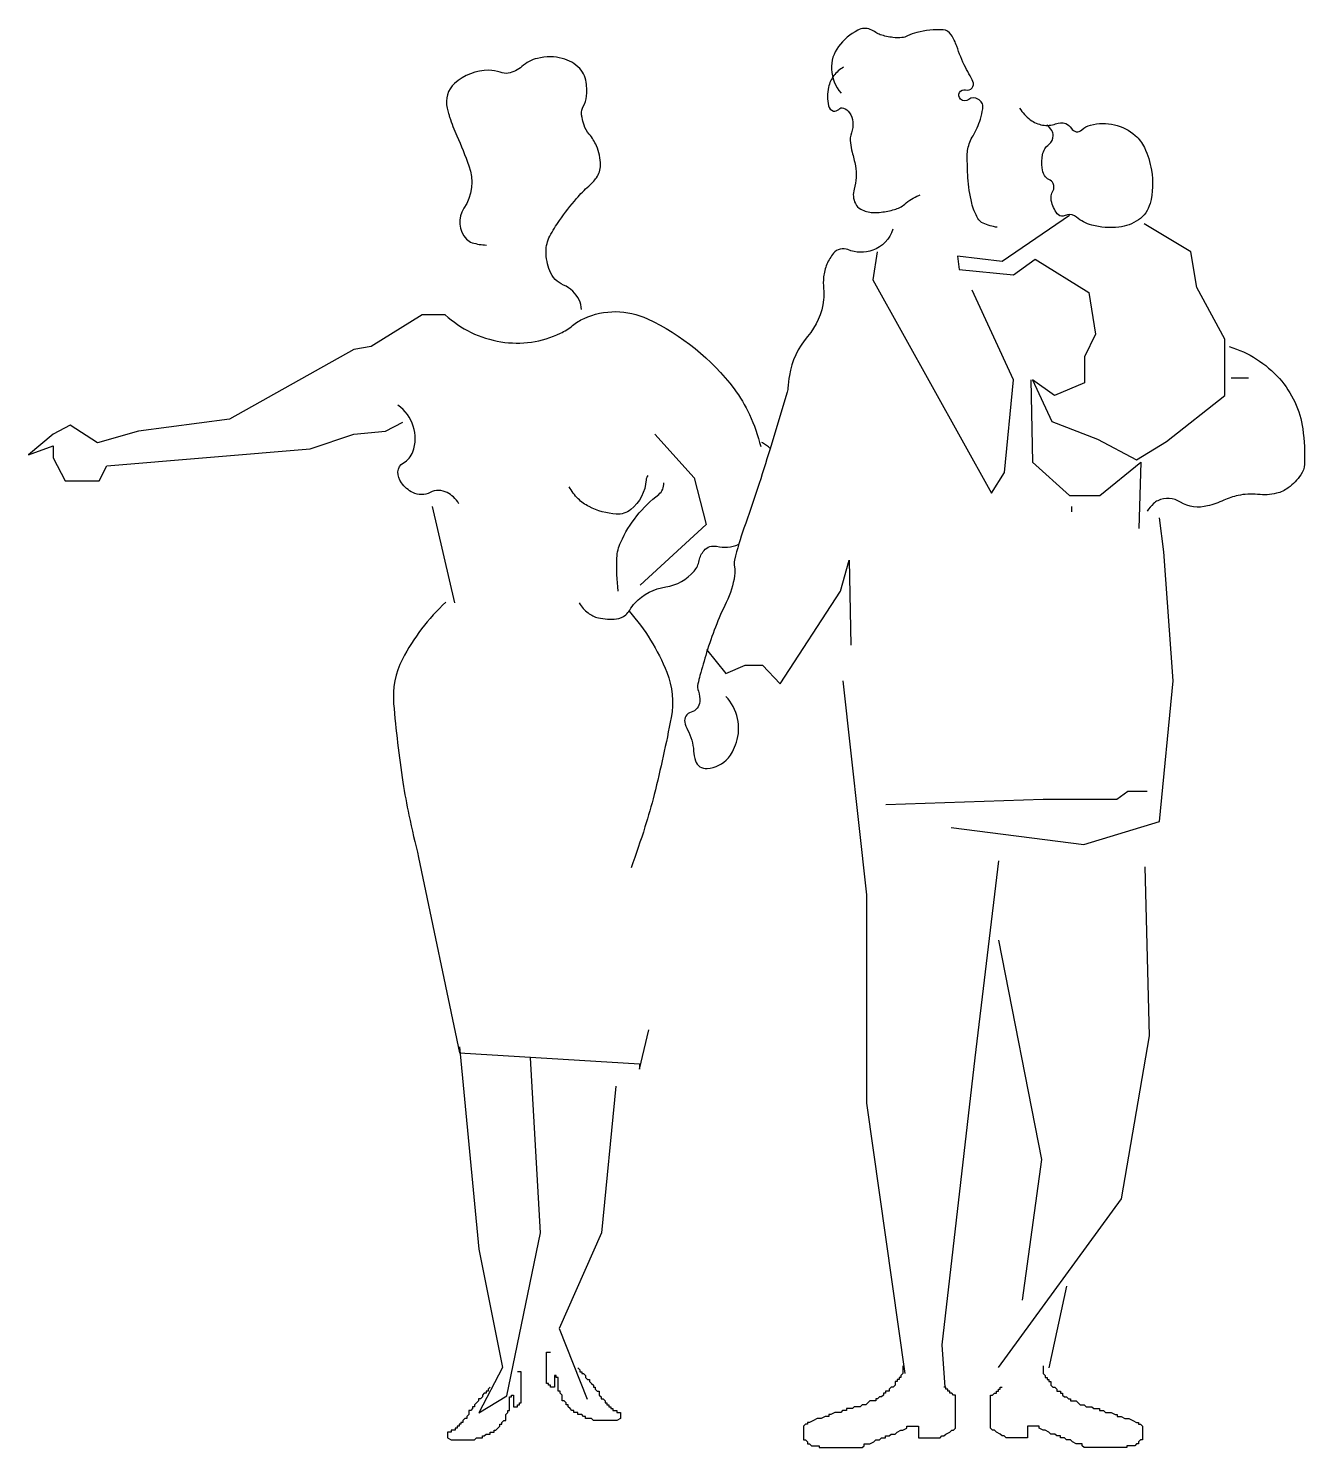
# Model space of a CAD drawing. Extents: x -0.87 to 0.66, y -0.01 to 1.69.
import ezdxf

# ---------------------------------------------------------------- set-up
doc = ezdxf.new("R2010")
doc.units = 0
doc.header["$LTSCALE"] = 100
doc.header["$MEASUREMENT"] = 0
doc.layers.add('P-PESSOA', color=2, linetype='CONTINUOUS')

msp = doc.modelspace()

# ---------------------------------------------------------------- linework, layer by layer
at = {"layer": 'P-PESSOA', "linetype": 'CONTINUOUS'}
msp.add_line((0.3782, 0.1855), (0.3572, 0.0875), dxfattribs=at)
for points in [[(0.2951, 1.4549, -0.073332), (0.2782, 1.4598, -0.156887), (0.272, 1.4655, -0.069317), (0.2646, 1.484, -0.044772), (0.26, 1.5144, -0.015173), (0.2592, 1.5408, -0.048885), (0.26, 1.549, -0.089489), (0.2661, 1.5646, 0.068398), (0.2749, 1.5846, 0.026055), (0.2778, 1.597, 0.073964), (0.2779, 1.6015, 0.145602), (0.2768, 1.6041, 0.061598), (0.272, 1.6086, 0.340543), (0.2611, 1.6082, -0.376184), (0.2511, 1.6086, -0.783166), (0.2572, 1.6196, 0.637344), (0.266, 1.6299, 0.023369), (0.2626, 1.6365, -0.014791), (0.257, 1.6468, -0.035358), (0.2466, 1.6719, 0.062497), (0.2399, 1.6858, 0.237532), (0.2301, 1.6916, 0.081219), (0.1988, 1.6885, 0.050293), (0.1877, 1.6843, -0.084729), (0.1809, 1.6823, -0.06445), (0.1701, 1.6824, -0.044657), (0.1548, 1.6858, -0.072362), (0.1497, 1.6884, 0.053194), (0.1429, 1.6921, 0.224366), (0.1279, 1.6913, 0.106856), (0.1048, 1.6716, 0.178236), (0.0964, 1.6444, 0.163357), (0.1078, 1.6157)], [(-0.2035, 1.3563, 0.100246), (-0.2063, 1.3678, 0.183044), (-0.2249, 1.3856, -0.199879), (-0.2414, 1.4025, -0.095294), (-0.2459, 1.426, -0.122193), (-0.2414, 1.4442, -0.032473), (-0.2299, 1.463, -0.02133), (-0.2093, 1.4895, -0.040321), (-0.1946, 1.5043, 0.062138), (-0.1855, 1.5144, 0.154841), (-0.1807, 1.5294, 0.101415), (-0.1855, 1.5526, 0.07783), (-0.1941, 1.5664, -0.099911), (-0.2004, 1.5775, -0.024079), (-0.2028, 1.5865, -0.051459), (-0.2034, 1.5908, -0.12307), (-0.2013, 1.5997, 0.086181), (-0.1974, 1.6121, 0.032823), (-0.197, 1.6174, 0.019282), (-0.1974, 1.6263, 0.170424), (-0.2056, 1.6451, 0.142683), (-0.2265, 1.6574, 0.062974), (-0.2407, 1.6592, 0.057215), (-0.2563, 1.6574, 0.128711), (-0.2748, 1.6477, -0.145724), (-0.2914, 1.6397, -0.134088), (-0.301, 1.6407, 0.093048), (-0.3145, 1.6432, 0.186228), (-0.3557, 1.6273, 0.279003), (-0.3645, 1.5979, 0.004803), (-0.3628, 1.5915, 0.007265), (-0.3616, 1.5872, 0.029856), (-0.353, 1.5647, -0.018487), (-0.3384, 1.5286, -0.237686), (-0.3445, 1.4777, 0.348008), (-0.3414, 1.4407, 0.132731), (-0.3344, 1.4364, 0.062653), (-0.3175, 1.4336)], [(0.1108, 1.6468, 0.108155), (0.0992, 1.6367, 0.108349), (0.0929, 1.6228, 0.104531), (0.0928, 1.6005, 0.291517), (0.0988, 1.5943, 0.277879), (0.105, 1.5963, -0.304519), (0.1108, 1.5979, -0.165957), (0.118, 1.5923, -0.125828), (0.122, 1.581, -0.107295), (0.1203, 1.5681, 0.117336), (0.119, 1.5561, 0.037069), (0.1212, 1.5451, -0.0247), (0.125, 1.5286, -0.114076), (0.1235, 1.5008, 0.184404), (0.125, 1.4833, 0.163935), (0.1316, 1.4765, 0.103645), (0.1459, 1.4726, 0.048519), (0.156, 1.473, 0.0302), (0.172, 1.4762, 0.114998), (0.1842, 1.4827, -0.080124), (0.2011, 1.4931, -0.011479), (0.2029, 1.4938, -0.279934)], [(0.322, 1.5979, 0.09783), (0.3348, 1.5838, 0.116047), (0.3496, 1.5775, 0.138407), (0.3651, 1.579, -0.1804), (0.3772, 1.5792, -0.182806), (0.384, 1.5735, 0.234647), (0.3899, 1.5695, 0.229052), (0.3965, 1.5716, -0.126946), (0.407, 1.5775, -0.121331), (0.4356, 1.5779, -0.122956), (0.4607, 1.565, -0.105127), (0.4716, 1.5505, -0.066368), (0.4801, 1.5233, -0.107239), (0.4784, 1.4834, -0.181811), (0.4645, 1.4638, -0.121421), (0.441, 1.4551, -0.092485), (0.4085, 1.4575, -0.108352), (0.39, 1.4671, 0.213169), (0.3794, 1.47, 0.09177), (0.3767, 1.469, -0.097274), (0.3742, 1.4682, -0.268506), (0.3672, 1.4711, -0.110187), (0.36, 1.4869, -0.188384), (0.3619, 1.4983, 0.251622), (0.3622, 1.5073, 0.180171), (0.3572, 1.5121, -0.169982), (0.3518, 1.5171, -0.100807), (0.349, 1.5263, -0.062236), (0.3496, 1.5419, -0.194561), (0.3571, 1.5543, 0.242211), (0.3622, 1.565, 0.130069), (0.3606, 1.5709, 0.089307), (0.3548, 1.5775), (0.3548, 1.5775)], [(0.1698, 1.4526, -0.242474), (0.1459, 1.4273, -0.184086), (0.1161, 1.4281, 0.330021), (0.0988, 1.4238, 0.072356), (0.0909, 1.4106, 0.070645), (0.0869, 1.3954, 0.057813), (0.0869, 1.3816, -0.058007), (0.0869, 1.3678, -0.150055), (0.0677, 1.324, 0.138734), (0.0459, 1.2772, 0.018485), (0.044, 1.262, -0.046112), (0.0429, 1.2559), (0.0227, 1.1893, -0.010749), (-0.0086, 1.0942, 0.027017), (-0.0198, 1.056, 0.105036), (-0.02, 1.0477, -0.08462), (-0.0198, 1.0373, -0.07524), (-0.0298, 1.0052, 0.038915), (-0.0534, 0.945, 0.00564), (-0.0614, 0.9175, 0.015853), (-0.0638, 0.9076, 0.136415), (-0.0633, 0.8986, -0.098672), (-0.0616, 0.8863, -0.323413), (-0.0721, 0.8735, 0.400146), (-0.0795, 0.8614, 0.067621), (-0.0762, 0.8524, -0.048777), (-0.0713, 0.8401, -0.05758), (-0.069, 0.8269, 0.065447), (-0.0668, 0.8153, 0.34904), (-0.0526, 0.8059, 0.192693), (-0.0273, 0.8188, 0.060134), (-0.0224, 0.8259, 0.040695), (-0.0176, 0.8375, 0.136634), (-0.0163, 0.8661, 0.130727), (-0.0302, 0.8925)], [(-0.3668, 1.35, 0.147668), (-0.3, 1.3176, 0.152322), (-0.2287, 1.3278, 0.059469), (-0.2141, 1.3371, -0.063812), (-0.2004, 1.3456, -0.220105), (-0.1242, 1.3452, -0.121584), (-0.0205, 1.2612, -0.053649), (-0.002, 1.2304, -0.047202), (0.0115, 1.1919)], [(0.5734, 1.3118, -0.138336), (0.6335, 1.2736, -0.148579), (0.6615, 1.2132, -0.044909), (0.6636, 1.1708, -0.146208), (0.6592, 1.1582, -0.074534), (0.6442, 1.1426, -0.104357), (0.6301, 1.136, -0.087951), (0.6074, 1.1346, 0.085021), (0.5839, 1.1333, 0.048318), (0.5669, 1.1276, -0.041779), (0.5473, 1.1208, -0.198529), (0.5149, 1.1255, 0.24201), (0.4876, 1.1271, 0.090054), (0.4825, 1.1236, 0.047411), (0.4749, 1.1146)], [(-0.3504, 1.1235, 0.059268), (-0.3571, 1.1316, 0.068505), (-0.3645, 1.1368, 0.242823), (-0.3849, 1.1369, -0.238201), (-0.4056, 1.1368, -0.121452), (-0.4194, 1.1486, -0.161438), (-0.4235, 1.1617, -0.271255), (-0.417, 1.1724, 0.185481), (-0.4056, 1.1857, 0.164422), (-0.4051, 1.2164, 0.161724), (-0.4235, 1.2417)], [(0.0229, 1.1897, 0.053543), (0.0138, 1.1964), (0.013, 1.1968)], [(-0.1237, 1.1574, 0.155026), (-0.1259, 1.152, -0.208902), (-0.1444, 1.1164, -0.189465), (-0.1617, 1.111, -0.098357), (-0.1944, 1.12, -0.08131), (-0.2074, 1.1294, -0.071591), (-0.2183, 1.1439)], [(-0.1593, 1.0187, -0.045663), (-0.1609, 1.0584, -0.094201), (-0.1564, 1.0773, -0.122704), (-0.1108, 1.1347, 0.25517), (-0.1048, 1.1484, 0.642946)], [(-0.2063, 1.0045, 0.08937), (-0.1955, 0.9925, 0.106326), (-0.1832, 0.9867, 0.084972), (-0.1615, 0.9854, 0.154523), (-0.1504, 0.9903, 0.077297), (-0.1456, 0.9959, -0.053187), (-0.1392, 1.0045, -0.168887), (-0.1023, 1.0238, 0.18147), (-0.0683, 1.0427, 0.131054), (-0.0623, 1.0553, -0.134391), (-0.0564, 1.0675, -0.276743), (-0.0414, 1.0724, 0.158253), (-0.0153, 1.0747, 0.001483), (-0.0148, 1.0749, 0.331665)], [(-0.366, 1.0054, 0.088339), (-0.4182, 0.937, 0.141286), (-0.4287, 0.8837, 0.008116), (-0.4239, 0.8366, 0.008063), (-0.4175, 0.7895, 0.013969), (-0.4104, 0.75, 0.010843), (-0.3987, 0.6995)], [(-0.1464, 0.9945, -0.088339), (-0.1012, 0.9214, -0.141286), (-0.0959, 0.8673, -0.008116), (-0.1054, 0.821, -0.008063), (-0.1163, 0.7747, -0.013969), (-0.1273, 0.736, -0.010843), (-0.1439, 0.687)]]:
    msp.add_lwpolyline(points, format="xyb", dxfattribs=at)
for points in [[(0.3816, 1.4691), (0.3011, 1.414), (0.2473, 1.4202), (0.2496, 1.4042), (0.3145, 1.398), (0.3406, 1.4167), (0.4048, 1.3767), (0.413, 1.3269), (0.3996, 1.2994), (0.3996, 1.2683), (0.3637, 1.2532), (0.3376, 1.2719), (0.3608, 1.2221), (0.4152, 1.2008), (0.4622, 1.1759), (0.4981, 1.1981), (0.5682, 1.2532), (0.5682, 1.3207), (0.5346, 1.3829), (0.5272, 1.4256), (0.4713, 1.4592)], [(0.1511, 1.4256), (0.1459, 1.3918), (0.2884, 1.136), (0.304, 1.1608), (0.3145, 1.2719), (0.2652, 1.3794)], [(-0.3668, 1.35), (-0.3944, 1.35), (-0.4556, 1.3118), (-0.4765, 1.3083), (-0.6257, 1.2248), (-0.7346, 1.2106), (-0.7839, 1.1964), (-0.8167, 1.2177), (-0.8369, 1.207), (-0.8667, 1.1821), (-0.8369, 1.1928), (-0.8369, 1.1786), (-0.8227, 1.1511), (-0.7817, 1.1511), (-0.7727, 1.1688), (-0.5287, 1.1893), (-0.4765, 1.207), (-0.4384, 1.2106), (-0.4175, 1.2212)], [(0.3354, 1.2719), (0.3376, 1.1733), (0.3816, 1.1333), (0.4182, 1.1333), (0.4675, 1.1733), (0.4649, 1.0936)], [(0.5757, 1.2745), (0.5966, 1.2745)], [(-0.1153, 1.207), (-0.0683, 1.1546), (-0.0541, 1.0986), (-0.1332, 1.0258)], [(-0.3824, 1.12), (-0.3556, 1.0045)], [(0.2399, 0.7353), (0.3988, 0.7149), (0.4898, 0.7424), (0.5063, 0.9112), (0.4951, 1.0658), (0.4898, 1.1066)], [(0.3846, 1.1137), (0.3846, 1.12)], [(-0.0534, 0.9485), (-0.0302, 0.9201), (-0.0071, 0.9299), (0.0138, 0.9299), (0.0347, 0.9076), (0.1071, 1.0187), (0.1175, 1.056), (0.1197, 0.9538)], [(0.11, 0.9112), (0.1384, 0.6545), (0.1384, 0.4048), (0.1844, 0.0808)], [(0.1615, 0.7628), (0.3503, 0.7691), (0.4384, 0.7691), (0.4518, 0.7788), (0.4749, 0.7788)], [(-0.3987, 0.6995), (-0.3496, 0.4652), (-0.134, 0.4519), (-0.134, 0.4457), (-0.1228, 0.4928)], [(0.2966, 0.6953), (0.2682, 0.459), (0.2287, 0.1152), (0.2324, 0.0641)], [(0.2966, 0.0877), (0.4443, 0.2902), (0.4779, 0.4857), (0.4727, 0.6882)], [(0.2966, 0.6003), (0.3481, 0.3373), (0.3249, 0.1685)], [(-0.3496, 0.4723), (-0.3265, 0.2298), (-0.2981, 0.0877), (-0.3265, 0.0335), (-0.2929, 0.0539), (-0.2526, 0.2494), (-0.2645, 0.459)], [(-0.1623, 0.4253), (-0.1795, 0.2494), (-0.2302, 0.1348), (-0.1968, 0.0499)], [(-0.2079, 0.0875), (-0.2055, 0.0851), (-0.2055, 0.0828), (-0.2032, 0.0828), (-0.2032, 0.0805), (-0.2009, 0.0805), (-0.1985, 0.0781), (-0.1985, 0.0758), (-0.1962, 0.0735), (-0.1939, 0.0735), (-0.1939, 0.0711), (-0.1915, 0.0688), (-0.1892, 0.0665), (-0.1892, 0.0641), (-0.1869, 0.0641), (-0.1869, 0.0618), (-0.1845, 0.0595), (-0.1822, 0.0595), (-0.1822, 0.0548), (-0.1799, 0.0525), (-0.1799, 0.0501), (-0.1775, 0.0501), (-0.1752, 0.0478), (-0.1752, 0.0455), (-0.1729, 0.0455), (-0.1729, 0.0431), (-0.1705, 0.0431), (-0.1705, 0.0408), (-0.1682, 0.0408), (-0.1682, 0.0385), (-0.1658, 0.0385), (-0.1658, 0.0361), (-0.1612, 0.0361), (-0.1612, 0.0338), (-0.1565, 0.0338), (-0.1565, 0.0268), (-0.1612, 0.0245), (-0.1892, 0.0245), (-0.1915, 0.0268), (-0.1985, 0.0268), (-0.1985, 0.0291), (-0.2009, 0.0291), (-0.2032, 0.0315), (-0.2079, 0.0315), (-0.2079, 0.0338), (-0.2126, 0.0338), (-0.2126, 0.0361), (-0.2149, 0.0361), (-0.2172, 0.0385), (-0.2196, 0.0408), (-0.2196, 0.0431), (-0.2219, 0.0431), (-0.2219, 0.0455), (-0.2242, 0.0478), (-0.2266, 0.0478), (-0.2266, 0.0548), (-0.2289, 0.0571), (-0.2289, 0.0595), (-0.2312, 0.0595), (-0.2312, 0.0758), (-0.2336, 0.0758), (-0.2336, 0.0781), (-0.2359, 0.0781), (-0.2359, 0.0641), (-0.2406, 0.0641), (-0.2406, 0.0665), (-0.2429, 0.0665), (-0.2429, 0.0688), (-0.2452, 0.0688), (-0.2452, 0.1061), (-0.2406, 0.1061)], [(0.1821, 0.0898), (0.1821, 0.0805), (0.1797, 0.0781), (0.1797, 0.0758), (0.1774, 0.0758), (0.1774, 0.0735), (0.1751, 0.0735), (0.1751, 0.0711), (0.1727, 0.0711), (0.1727, 0.0665), (0.1704, 0.0641), (0.1681, 0.0641), (0.1657, 0.0618), (0.1657, 0.0595), (0.1611, 0.0595), (0.1611, 0.0571), (0.1587, 0.0571), (0.1587, 0.0548), (0.1564, 0.0525), (0.1541, 0.0525), (0.1517, 0.0501), (0.1494, 0.0501), (0.1494, 0.0478), (0.1424, 0.0478), (0.1401, 0.0455), (0.1377, 0.0431), (0.133, 0.0431), (0.1307, 0.0408), (0.1237, 0.0408), (0.1214, 0.0385), (0.1144, 0.0385), (0.1144, 0.0361), (0.1097, 0.0361), (0.1074, 0.0338), (0.1004, 0.0338), (0.0957, 0.0315), (0.0933, 0.0315), (0.0933, 0.0291), (0.0887, 0.0291), (0.084, 0.0268), (0.0793, 0.0268), (0.0747, 0.0245), (0.07, 0.0221), (0.0677, 0.0221), (0.0677, 0.0198), (0.0653, 0.0198), (0.063, 0.0175), (0.063, 0.0011), (0.0653, 0.0011), (0.0677, -0.0012), (0.0677, -0.0035), (0.07, -0.0035), (0.0723, -0.0059), (0.0817, -0.0059), (0.0817, -0.0082), (0.133, -0.0082), (0.1354, -0.0059), (0.1354, -0.0035), (0.1424, -0.0035), (0.1471, -0.0012), (0.1494, 0.0011), (0.1541, 0.0011), (0.1564, 0.0035), (0.1611, 0.0035), (0.1611, 0.0058), (0.1657, 0.0058), (0.1681, 0.0081), (0.1727, 0.0081), (0.1751, 0.0105), (0.1797, 0.0128), (0.1821, 0.0128), (0.1868, 0.0151), (0.1868, 0.0175), (0.2008, 0.0175), (0.2008, 0.0035), (0.2265, 0.0035), (0.2288, 0.0058), (0.2311, 0.0058), (0.2335, 0.0081), (0.2381, 0.0105), (0.2405, 0.0128), (0.2428, 0.0128), (0.2451, 0.0151), (0.2451, 0.0548), (0.2428, 0.0548), (0.2405, 0.0571), (0.2381, 0.0571), (0.2381, 0.0595), (0.2358, 0.0595), (0.2358, 0.0618), (0.2335, 0.0618), (0.2335, 0.0641), (0.2311, 0.0641)], [(0.3502, 0.0898), (0.3502, 0.0805), (0.3525, 0.0781), (0.3525, 0.0758), (0.3549, 0.0758), (0.3549, 0.0735), (0.3572, 0.0735), (0.3572, 0.0711), (0.3596, 0.0711), (0.3596, 0.0665), (0.3619, 0.0641), (0.3642, 0.0641), (0.3666, 0.0618), (0.3666, 0.0595), (0.3712, 0.0595), (0.3712, 0.0571), (0.3736, 0.0571), (0.3736, 0.0548), (0.3759, 0.0525), (0.3782, 0.0525), (0.3806, 0.0501), (0.3829, 0.0501), (0.3829, 0.0478), (0.3899, 0.0478), (0.3922, 0.0455), (0.3946, 0.0431), (0.3992, 0.0431), (0.4016, 0.0408), (0.4086, 0.0408), (0.4109, 0.0385), (0.4179, 0.0385), (0.4179, 0.0361), (0.4226, 0.0361), (0.4249, 0.0338), (0.4319, 0.0338), (0.4366, 0.0315), (0.4389, 0.0315), (0.4389, 0.0291), (0.4436, 0.0291), (0.4483, 0.0268), (0.453, 0.0268), (0.4576, 0.0245), (0.4623, 0.0221), (0.4646, 0.0221), (0.4646, 0.0198), (0.467, 0.0198), (0.4693, 0.0175), (0.4693, 0.0011), (0.467, 0.0011), (0.4646, -0.0012), (0.4646, -0.0035), (0.4623, -0.0035), (0.46, -0.0059), (0.4506, -0.0059), (0.4506, -0.0082), (0.3992, -0.0082), (0.3969, -0.0059), (0.3969, -0.0035), (0.3899, -0.0035), (0.3852, -0.0012), (0.3829, 0.0011), (0.3782, 0.0011), (0.3759, 0.0035), (0.3712, 0.0035), (0.3712, 0.0058), (0.3666, 0.0058), (0.3642, 0.0081), (0.3596, 0.0081), (0.3572, 0.0105), (0.3525, 0.0128), (0.3502, 0.0128), (0.3455, 0.0151), (0.3455, 0.0175), (0.3315, 0.0175), (0.3315, 0.0035), (0.3058, 0.0035), (0.3035, 0.0058), (0.3012, 0.0058), (0.2988, 0.0081), (0.2942, 0.0105), (0.2918, 0.0128), (0.2895, 0.0128), (0.2872, 0.0151), (0.2872, 0.0548), (0.2895, 0.0548), (0.2918, 0.0571), (0.2942, 0.0571), (0.2942, 0.0595), (0.2965, 0.0595), (0.2965, 0.0618), (0.2988, 0.0618), (0.2988, 0.0641), (0.3012, 0.0641)], [(-0.313, 0.0641), (-0.3153, 0.0618), (-0.3153, 0.0595), (-0.3176, 0.0595), (-0.3176, 0.0571), (-0.32, 0.0571), (-0.3223, 0.0548), (-0.3223, 0.0525), (-0.3246, 0.0501), (-0.327, 0.0501), (-0.327, 0.0478), (-0.3293, 0.0455), (-0.3316, 0.0431), (-0.3316, 0.0408), (-0.334, 0.0408), (-0.334, 0.0385), (-0.3363, 0.0361), (-0.3386, 0.0361), (-0.3386, 0.0315), (-0.341, 0.0291), (-0.341, 0.0268), (-0.3433, 0.0268), (-0.3457, 0.0245), (-0.3457, 0.0221), (-0.348, 0.0221), (-0.348, 0.0198), (-0.3503, 0.0198), (-0.3503, 0.0175), (-0.3527, 0.0175), (-0.3527, 0.0151), (-0.355, 0.0151), (-0.355, 0.0128), (-0.3597, 0.0128), (-0.3597, 0.0105), (-0.3643, 0.0105), (-0.3643, 0.0035), (-0.3597, 0.0011), (-0.3316, 0.0011), (-0.3293, 0.0035), (-0.3223, 0.0035), (-0.3223, 0.0058), (-0.32, 0.0058), (-0.3176, 0.0081), (-0.313, 0.0081), (-0.313, 0.0105), (-0.3083, 0.0105), (-0.3083, 0.0128), (-0.306, 0.0128), (-0.3036, 0.0151), (-0.3013, 0.0175), (-0.3013, 0.0198), (-0.299, 0.0198), (-0.299, 0.0221), (-0.2966, 0.0245), (-0.2943, 0.0245), (-0.2943, 0.0315), (-0.2919, 0.0338), (-0.2919, 0.0361), (-0.2896, 0.0361), (-0.2896, 0.0525), (-0.2873, 0.0525), (-0.2873, 0.0548), (-0.2849, 0.0548), (-0.2849, 0.0408), (-0.2803, 0.0408), (-0.2803, 0.0431), (-0.2779, 0.0431), (-0.2779, 0.0455), (-0.2756, 0.0455), (-0.2756, 0.0828), (-0.2803, 0.0828)]]:
    msp.add_lwpolyline(points, dxfattribs=at)

doc.saveas('drawing.dxf')
